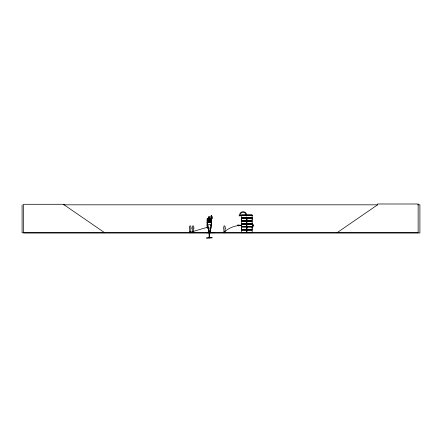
<?xml version="1.0" encoding="UTF-8"?>
<svg xmlns="http://www.w3.org/2000/svg" width="442" height="442" viewBox="0 0 442 442"><rect width="100%" height="100%" fill="white"/><g stroke="black" fill="none" stroke-linecap="round" stroke-linejoin="round"><path stroke-width="0.66" d="M210.591 221.934L210.591 219.613L209.895 219.199L209.944 217.917L208.558 217.923L208.558 219.188L207.613 219.171L207.171 219.641L207.171 222.972L207.596 224.204M207.911 221.945L207.911 219.624L208.602 219.21L208.607 217.961L209.9 217.978M211.326 222.95L211.331 219.591L210.84 219.155L209.944 219.177M237.879 225.343C237.89 223.768 237.873 226.917 237.89 225.343M241.757 225.464L238.818 225.21L241.757 225.227M246.708 228.315L246.702 229.613L241.437 229.608L241.442 228.315M241.437 220.751L241.437 218.166L246.708 218.166L246.702 220.751L241.437 220.751L241.442 219.459M246.702 219.459L246.702 218.166M246.896 229.613L246.896 228.315L246.89 229.608L252.161 229.608L252.161 227.022L246.89 227.022M246.89 220.751L246.89 218.166L252.161 218.166L252.155 220.751L246.89 220.751L246.896 219.459M252.155 228.315L252.155 227.022M252.155 219.459L252.155 218.166M211.889 216.724L211.668 215.613L211.619 216.912L211.143 216.939L211.188 215.641L211.58 218.679L212.061 218.652L211.939 216.608L211.458 216.635L211.447 217.132M212.061 218.652L211.889 217.132M211.143 216.939L211.221 216.204L211.409 217.155M211.624 216.862L211.701 216.177L211.851 216.845M207.304 225.763L207.281 225.464M210.116 232.199L210.409 226.768A1.409 1.409 0 0 0 210.409 224.779A1.409 1.409 0 0 0 208.414 224.779A1.409 1.409 0 0 0 208.414 226.768L208.707 232.199L211.42 232.464M209.502 231.271L209.458 231.586L209.287 231.299M210.447 222.541L209.536 221.072C211.425 219.597 209.69 218.9 209.232 220.785C208.762 218.9 207.127 219.635 208.961 221.066L208.055 222.553M211.088 223.37L211.398 222.453M208.53 222.508L209.254 221.337L210.06 222.553M207.607 225.823L207.226 225.845L207.221 218.757L207.657 218.26L208.652 218.298L208.641 216.917M190.795 232.52L190.905 232.127L190.734 232.735M192.287 232.735L192.364 232.127L192.474 232.52M208.806 232.73L208.088 232.735L208.237 232.409M208.254 232.735L208.425 227.613M209.828 232.735L210.475 232.558L210.298 231.823L210.464 232.73M210.094 232.73L210.641 232.719L208.375 232.741M223.917 232.73L223.939 232.741M225.083 232.735L225.16 232.127L225.05 232.52M246.365 216.061L247.271 215.243M207.176 224.862L207.558 224.851M207.182 225.763L207.607 225.757M241.437 223.768L241.437 221.271L246.708 221.271L246.708 223.768L241.387 223.812L246.713 223.906L241.431 223.879M246.89 223.768L246.896 221.271L252.161 221.271L252.161 223.768L246.84 223.812L252.167 223.906L246.89 223.879M336.992 232.741L377.567 204.817L377.567 203.994L418.138 203.994L418.138 232.741L22.1 232.741L22.1 204.817M207.961 218.768L208.652 218.298M207.458 227.122L207.326 227.884L208.072 227.901M211.348 224.912L211.022 224.923M211.022 224.823L211.409 225.801L210.983 225.807M189.408 232.741L189.496 232.127L189.607 232.52M189.59 232.741L190.905 232.669M192.347 232.674L193.773 232.669M193.695 232.735L193.773 232.127L193.662 232.52M223.663 232.741L223.751 232.127L223.862 232.52M241.437 232.625L241.437 230.133L246.708 230.133L246.708 232.625L241.393 232.707L246.708 232.724M246.89 232.625L246.89 230.133L252.161 230.133L252.161 232.625L246.846 232.707L252.161 232.724M207.574 226.713L207.165 227.171L207.541 227.652M246.299 223.807L247.238 223.536M207.696 227.182L189.496 232.52L190.905 232.52M211.099 216.497L211.58 216.47M211.442 217.481L211.922 217.458M211.431 217.983L211.911 217.956M210.95 219.591L211.331 219.608M208.602 218.254L208.596 216.867L209.983 216.862L209.944 218.293L210.884 218.243L211.375 218.729L211.364 225.801M207.221 218.762L207.602 218.762M210.978 218.74L211.359 218.74L210.867 218.287M207.613 219.193L210.84 219.155M207.171 219.641L207.574 219.547L207.591 222.37M211.331 219.525L210.95 219.53L210.961 222.354M207.21 224.685L207.591 224.685M211.055 224.663L211.436 224.663L211.442 225.663L211.016 225.669M207.558 224.945L207.193 224.939M207.215 225.685L207.641 225.685M210.983 225.74L211.409 225.74M63.582 204.817L377.777 204.817M417.828 204.817L419.9 204.817L419.9 232.978L23.525 232.978L23.525 204.287L64.101 204.287L64.101 204.817L104.671 232.741M241.431 215.044L246.713 215.044M246.89 215.044L252.167 215.044M241.431 215.138L246.713 215.138L241.431 215.143L241.442 217.641L246.708 217.641M252.167 215.138L246.89 215.138L252.167 215.149L252.155 217.641L246.89 217.641M241.442 215.304L252.155 215.304M241.398 217.823L246.741 217.823M246.857 217.823L252.2 217.823M241.398 217.983L246.741 217.983M246.857 217.983L252.2 217.983M241.398 220.934L246.741 220.934M246.857 220.934L252.2 220.934M241.398 221.094L246.741 221.094M246.857 221.094L252.2 221.094M241.442 223.702L246.702 223.702M246.896 223.702L252.155 223.702M241.431 224L246.713 223.995M246.89 223.995L252.167 224M252.305 224.768L253.277 224.718L253.277 226.105L252.349 226.105M252.305 226.061L253.227 226.061M252.161 226.503L246.89 226.503L246.89 224.006M241.398 226.685L246.741 226.685M246.857 226.685L252.2 226.685M241.398 226.845L246.741 226.845M246.857 226.845L252.2 226.845M246.708 227.022L241.437 227.022L241.437 229.608M208.989 228.149L207.176 228.149L207.176 222.519L211.398 222.519L211.398 228.149L210.193 228.149M241.398 229.79L246.741 229.79M246.857 229.79L252.2 229.79M241.398 229.95L246.741 229.95M246.857 229.95L252.2 229.95M209.74 231.177L209.094 231.177L209.11 237.774M208.525 231.823L208.27 232.558M208.403 232.249L207.193 232.464L208.403 232.404M189.894 232.442L190.502 232.442M192.762 232.442L193.369 232.442M211.42 232.404L208.513 232.409L208.513 227.613M224.149 232.442L224.757 232.442M192.358 232.52L193.773 232.52M223.751 232.52L225.16 232.52M209.491 237.067L209.083 237.067L209.083 237.774M246.343 227.028L247.238 227.304M246.299 227.061L247.216 227.348M225.238 232.735L223.862 232.73M210.215 232.741L210.464 231.823M209.944 218.293L210.641 218.751M207.53 223.392L207.265 218.773M211.458 216.635L211.58 218.679M207.298 224.685L207.304 225.685M246.708 224.006L246.702 226.503L241.437 226.503L241.437 224.006M224.669 232.52L224.669 231.696L224.243 231.696L224.243 232.52M214.608 232.741L206.16 232.741M210.188 227.619L210.099 232.1M209.806 230.823L209.74 232.409M209.464 232.409L209.464 237.774M208.806 227.613L208.806 232.094M193.281 232.52L193.281 231.696L192.85 231.696L192.85 232.52M190.414 232.52L190.414 231.696L189.988 231.696L189.988 232.52M224.696 231.652A25.045 21.757 0 0 1 237.884 225.608M246.686 215.243A3.547 3.547 0 0 0 243.139 211.69A3.547 3.547 0 0 0 239.586 215.243L239 215.243L239.851 216.061L240.708 215.243L240.117 215.243A2.961 2.961 0 0 1 243.078 212.276A2.961 2.961 0 0 1 246.039 215.243M208.602 219.624L208.602 221.945L209.895 221.934L209.895 219.613L208.602 219.624M208.834 218.171L208.834 218.586L209.668 218.58L209.668 218.166L208.834 218.171M238.818 225.083L238.824 225.873L238.818 225.083M190.867 228.696L190.673 232.315L189.734 232.315L189.535 228.696A0.939 0.939 0 0 1 189.734 227.216C188.878 225.37 191.524 225.37 190.673 227.216A0.939 0.939 0 0 1 190.867 228.696M193.729 228.696L193.535 232.315L192.596 232.315L192.403 228.696A0.939 0.939 0 0 1 192.596 227.216C191.745 225.37 194.392 225.37 193.535 227.216A0.939 0.939 0 0 1 193.729 228.696M225.122 228.696L224.923 232.315L223.983 232.315L223.79 228.696A0.939 0.939 0 0 1 223.983 227.216C223.133 225.37 225.779 225.37 224.923 227.216A0.939 0.939 0 0 1 225.122 228.696M209.707 217.138L208.873 217.144L208.878 217.608L209.707 217.602L209.707 217.138M246.702 224.16L241.442 224.16L246.697 224.166M252.155 224.16L246.896 224.16L252.15 224.166M252.995 224.995L252.537 224.995L252.537 225.829L252.995 225.829L252.995 224.995M212.105 237.774L206.469 238.006L212.105 237.774"/></g></svg>
